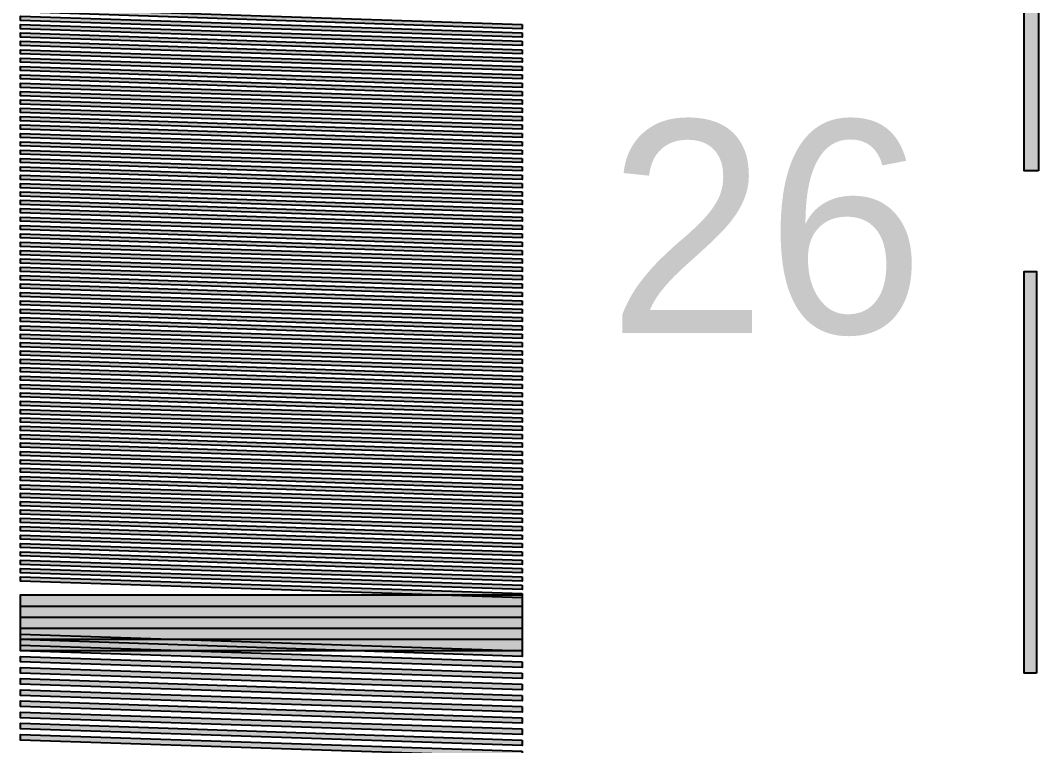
# Model space of a CAD drawing. Header units: millimetres. Extents: x -9 to 297, y 0 to 210.
# Drawn here: x 193.94 to 211.7, y 78.36 to 91 of the extents above; entities that cross this region are included whole.
import ezdxf

# ---------------------------------------------------------------- set-up
doc = ezdxf.new("R2010")
doc.units = ezdxf.units.MM
for name, color, linetype in [('CENTER', 7, 'Continuous'), ('LABELS', 7, 'Continuous'), ('PERIPHERY', 7, 'Continuous')]:
    doc.layers.add(name, color=color, linetype=linetype)

msp = doc.modelspace()

# ---------------------------------------------------------------- hatches: boundary and pattern name
at = {"layer": 'CENTER', "true_color": 0x000000}
h = msp.add_hatch(color=7, dxfattribs=at)
h.dxf.hatch_style = 1
h.paths.add_polyline_path([(211.696, 88.375), (211.442, 88.375), (211.442, 95.375), (211.696, 95.375), (211.696, 88.375)])
h = msp.add_hatch(color=7, dxfattribs=at)
h.dxf.hatch_style = 1
h.paths.add_polyline_path([(211.661, 79.625), (211.442, 79.625), (211.442, 86.625), (211.661, 86.625), (211.661, 79.625)])
at = {"layer": 'PERIPHERY', "true_color": 0x000000}
h = msp.add_hatch(color=7, dxfattribs=at)
h.dxf.hatch_style = 1
h.paths.add_polyline_path([(202.692, 90.927), (202.692, 90.854), (193.942, 91.146), (193.942, 91.219), (202.692, 90.927)])
h = msp.add_hatch(color=7, dxfattribs=at)
h.dxf.hatch_style = 1
h.paths.add_polyline_path([(202.692, 90.781), (202.692, 90.708), (193.942, 91), (193.942, 91.073), (202.692, 90.781)])
h = msp.add_hatch(color=7, dxfattribs=at)
h.dxf.hatch_style = 1
h.paths.add_polyline_path([(202.692, 90.635), (202.692, 90.562), (193.942, 90.854), (193.942, 90.927), (202.692, 90.635)])
h = msp.add_hatch(color=7, dxfattribs=at)
h.dxf.hatch_style = 1
h.paths.add_polyline_path([(202.692, 90.489), (202.692, 90.416), (193.942, 90.708), (193.942, 90.781), (202.692, 90.489)])
h = msp.add_hatch(color=7, dxfattribs=at)
h.dxf.hatch_style = 1
h.paths.add_polyline_path([(202.692, 90.344), (202.692, 90.271), (193.942, 90.562), (193.942, 90.635), (202.692, 90.344)])
h = msp.add_hatch(color=7, dxfattribs=at)
h.dxf.hatch_style = 1
h.paths.add_polyline_path([(202.692, 90.198), (202.692, 90.125), (193.942, 90.417), (193.942, 90.489), (202.692, 90.198)])
h = msp.add_hatch(color=7, dxfattribs=at)
h.dxf.hatch_style = 1
h.paths.add_polyline_path([(202.692, 90.052), (202.692, 89.979), (193.942, 90.271), (193.942, 90.344), (202.692, 90.052)])
h = msp.add_hatch(color=7, dxfattribs=at)
h.dxf.hatch_style = 1
h.paths.add_polyline_path([(202.692, 89.906), (202.692, 89.833), (193.942, 90.125), (193.942, 90.198), (202.692, 89.906)])
h = msp.add_hatch(color=7, dxfattribs=at)
h.dxf.hatch_style = 1
h.paths.add_polyline_path([(202.692, 89.76), (202.692, 89.687), (193.942, 89.979), (193.942, 90.052), (202.692, 89.76)])
h = msp.add_hatch(color=7, dxfattribs=at)
h.dxf.hatch_style = 1
h.paths.add_polyline_path([(202.692, 89.614), (202.692, 89.541), (193.942, 89.833), (193.942, 89.906), (202.692, 89.614)])
h = msp.add_hatch(color=7, dxfattribs=at)
h.dxf.hatch_style = 1
h.paths.add_polyline_path([(202.692, 89.469), (202.692, 89.396), (193.942, 89.687), (193.942, 89.76), (202.692, 89.469)])
h = msp.add_hatch(color=7, dxfattribs=at)
h.dxf.hatch_style = 1
h.paths.add_polyline_path([(202.692, 89.323), (202.692, 89.25), (193.942, 89.541), (193.942, 89.614), (202.692, 89.323)])
h = msp.add_hatch(color=7, dxfattribs=at)
h.dxf.hatch_style = 1
h.paths.add_polyline_path([(202.692, 89.177), (202.692, 89.104), (193.942, 89.396), (193.942, 89.469), (202.692, 89.177)])
h = msp.add_hatch(color=7, dxfattribs=at)
h.dxf.hatch_style = 1
h.paths.add_polyline_path([(202.692, 89.031), (202.692, 88.958), (193.942, 89.25), (193.942, 89.323), (202.692, 89.031)])
h = msp.add_hatch(color=7, dxfattribs=at)
h.dxf.hatch_style = 1
h.paths.add_polyline_path([(202.692, 88.885), (202.692, 88.812), (193.942, 89.104), (193.942, 89.177), (202.692, 88.885)])
h = msp.add_hatch(color=7, dxfattribs=at)
h.dxf.hatch_style = 1
h.paths.add_polyline_path([(202.692, 88.739), (202.692, 88.667), (193.942, 88.958), (193.942, 89.031), (202.692, 88.739)])
h = msp.add_hatch(color=7, dxfattribs=at)
h.dxf.hatch_style = 1
h.paths.add_polyline_path([(202.692, 88.594), (202.692, 88.521), (193.942, 88.812), (193.942, 88.885), (202.692, 88.594)])
h = msp.add_hatch(color=7, dxfattribs=at)
h.dxf.hatch_style = 1
h.paths.add_polyline_path([(202.692, 88.448), (202.692, 88.375), (193.942, 88.667), (193.942, 88.74), (202.692, 88.448)])
h = msp.add_hatch(color=7, dxfattribs=at)
h.dxf.hatch_style = 1
h.paths.add_polyline_path([(202.692, 88.302), (202.692, 88.229), (193.942, 88.521), (193.942, 88.593), (202.692, 88.302)])
h = msp.add_hatch(color=7, dxfattribs=at)
h.dxf.hatch_style = 1
h.paths.add_polyline_path([(202.692, 88.156), (202.692, 88.083), (193.942, 88.375), (193.942, 88.448), (202.692, 88.156)])
h = msp.add_hatch(color=7, dxfattribs=at)
h.dxf.hatch_style = 1
h.paths.add_polyline_path([(202.692, 88.01), (202.692, 87.937), (193.942, 88.229), (193.942, 88.302), (202.692, 88.01)])
h = msp.add_hatch(color=7, dxfattribs=at)
h.dxf.hatch_style = 1
h.paths.add_polyline_path([(202.692, 87.864), (202.692, 87.791), (193.942, 88.083), (193.942, 88.156), (202.692, 87.864)])
h = msp.add_hatch(color=7, dxfattribs=at)
h.dxf.hatch_style = 1
h.paths.add_polyline_path([(202.692, 87.718), (202.692, 87.646), (193.942, 87.937), (193.942, 88.01), (202.692, 87.718)])
h = msp.add_hatch(color=7, dxfattribs=at)
h.dxf.hatch_style = 1
h.paths.add_polyline_path([(202.692, 87.573), (202.692, 87.5), (193.942, 87.792), (193.942, 87.864), (202.692, 87.573)])
h = msp.add_hatch(color=7, dxfattribs=at)
h.dxf.hatch_style = 1
h.paths.add_polyline_path([(202.692, 87.427), (202.692, 87.354), (193.942, 87.646), (193.942, 87.719), (202.692, 87.427)])
h = msp.add_hatch(color=7, dxfattribs=at)
h.dxf.hatch_style = 1
h.paths.add_polyline_path([(202.692, 87.281), (202.692, 87.208), (193.942, 87.5), (193.942, 87.573), (202.692, 87.281)])
h = msp.add_hatch(color=7, dxfattribs=at)
h.dxf.hatch_style = 1
h.paths.add_polyline_path([(202.692, 87.135), (202.692, 87.062), (193.942, 87.354), (193.942, 87.427), (202.692, 87.135)])
h = msp.add_hatch(color=7, dxfattribs=at)
h.dxf.hatch_style = 1
h.paths.add_polyline_path([(202.692, 86.989), (202.692, 86.916), (193.942, 87.208), (193.942, 87.281), (202.692, 86.989)])
h = msp.add_hatch(color=7, dxfattribs=at)
h.dxf.hatch_style = 1
h.paths.add_polyline_path([(202.692, 86.843), (202.692, 86.771), (193.942, 87.062), (193.942, 87.135), (202.692, 86.843)])
h = msp.add_hatch(color=7, dxfattribs=at)
h.dxf.hatch_style = 1
h.paths.add_polyline_path([(202.692, 86.698), (202.692, 86.625), (193.942, 86.916), (193.942, 86.989), (202.692, 86.698)])
h = msp.add_hatch(color=7, dxfattribs=at)
h.dxf.hatch_style = 1
h.paths.add_polyline_path([(202.692, 86.552), (202.692, 86.479), (193.942, 86.771), (193.942, 86.843), (202.692, 86.552)])
h = msp.add_hatch(color=7, dxfattribs=at)
h.dxf.hatch_style = 1
h.paths.add_polyline_path([(202.692, 86.406), (202.692, 86.333), (193.942, 86.625), (193.942, 86.698), (202.692, 86.406)])
h = msp.add_hatch(color=7, dxfattribs=at)
h.dxf.hatch_style = 1
h.paths.add_polyline_path([(202.692, 86.26), (202.692, 86.187), (193.942, 86.479), (193.942, 86.552), (202.692, 86.26)])
h = msp.add_hatch(color=7, dxfattribs=at)
h.dxf.hatch_style = 1
h.paths.add_polyline_path([(202.692, 86.114), (202.692, 86.041), (193.942, 86.333), (193.942, 86.406), (202.692, 86.114)])
h = msp.add_hatch(color=7, dxfattribs=at)
h.dxf.hatch_style = 1
h.paths.add_polyline_path([(202.692, 85.968), (202.692, 85.896), (193.942, 86.187), (193.942, 86.26), (202.692, 85.968)])
h = msp.add_hatch(color=7, dxfattribs=at)
h.dxf.hatch_style = 1
h.paths.add_polyline_path([(202.692, 85.823), (202.692, 85.75), (193.942, 86.041), (193.942, 86.114), (202.692, 85.823)])
h = msp.add_hatch(color=7, dxfattribs=at)
h.dxf.hatch_style = 1
h.paths.add_polyline_path([(202.692, 85.677), (202.692, 85.604), (193.942, 85.896), (193.942, 85.968), (202.692, 85.677)])
h = msp.add_hatch(color=7, dxfattribs=at)
h.dxf.hatch_style = 1
h.paths.add_polyline_path([(202.692, 85.531), (202.692, 85.458), (193.942, 85.75), (193.942, 85.823), (202.692, 85.531)])
h = msp.add_hatch(color=7, dxfattribs=at)
h.dxf.hatch_style = 1
h.paths.add_polyline_path([(202.692, 85.385), (202.692, 85.312), (193.942, 85.604), (193.942, 85.677), (202.692, 85.385)])
h = msp.add_hatch(color=7, dxfattribs=at)
h.dxf.hatch_style = 1
h.paths.add_polyline_path([(202.692, 85.239), (202.692, 85.166), (193.942, 85.458), (193.942, 85.531), (202.692, 85.239)])
h = msp.add_hatch(color=7, dxfattribs=at)
h.dxf.hatch_style = 1
h.paths.add_polyline_path([(202.692, 85.093), (202.692, 85.021), (193.942, 85.312), (193.942, 85.385), (202.692, 85.093)])
h = msp.add_hatch(color=7, dxfattribs=at)
h.dxf.hatch_style = 1
h.paths.add_polyline_path([(202.692, 84.948), (202.692, 84.875), (193.942, 85.166), (193.942, 85.239), (202.692, 84.948)])
h = msp.add_hatch(color=7, dxfattribs=at)
h.dxf.hatch_style = 1
h.paths.add_polyline_path([(202.692, 84.802), (202.692, 84.729), (193.942, 85.021), (193.942, 85.094), (202.692, 84.802)])
h = msp.add_hatch(color=7, dxfattribs=at)
h.dxf.hatch_style = 1
h.paths.add_polyline_path([(202.692, 84.656), (202.692, 84.583), (193.942, 84.875), (193.942, 84.948), (202.692, 84.656)])
h = msp.add_hatch(color=7, dxfattribs=at)
h.dxf.hatch_style = 1
h.paths.add_polyline_path([(202.692, 84.51), (202.692, 84.437), (193.942, 84.729), (193.942, 84.802), (202.692, 84.51)])
h = msp.add_hatch(color=7, dxfattribs=at)
h.dxf.hatch_style = 1
h.paths.add_polyline_path([(202.692, 84.364), (202.692, 84.291), (193.942, 84.583), (193.942, 84.656), (202.692, 84.364)])
h = msp.add_hatch(color=7, dxfattribs=at)
h.dxf.hatch_style = 1
h.paths.add_polyline_path([(202.692, 84.218), (202.692, 84.146), (193.942, 84.437), (193.942, 84.51), (202.692, 84.218)])
h = msp.add_hatch(color=7, dxfattribs=at)
h.dxf.hatch_style = 1
h.paths.add_polyline_path([(202.692, 84.073), (202.692, 84), (193.942, 84.291), (193.942, 84.364), (202.692, 84.073)])
h = msp.add_hatch(color=7, dxfattribs=at)
h.dxf.hatch_style = 1
h.paths.add_polyline_path([(202.692, 83.927), (202.692, 83.854), (193.942, 84.146), (193.942, 84.218), (202.692, 83.927)])
h = msp.add_hatch(color=7, dxfattribs=at)
h.dxf.hatch_style = 1
h.paths.add_polyline_path([(202.692, 83.781), (202.692, 83.708), (193.942, 84), (193.942, 84.073), (202.692, 83.781)])
h = msp.add_hatch(color=7, dxfattribs=at)
h.dxf.hatch_style = 1
h.paths.add_polyline_path([(202.692, 83.635), (202.692, 83.562), (193.942, 83.854), (193.942, 83.927), (202.692, 83.635)])
h = msp.add_hatch(color=7, dxfattribs=at)
h.dxf.hatch_style = 1
h.paths.add_polyline_path([(202.692, 83.489), (202.692, 83.416), (193.942, 83.708), (193.942, 83.781), (202.692, 83.489)])
h = msp.add_hatch(color=7, dxfattribs=at)
h.dxf.hatch_style = 1
h.paths.add_polyline_path([(202.692, 83.343), (202.692, 83.271), (193.942, 83.562), (193.942, 83.635), (202.692, 83.343)])
h = msp.add_hatch(color=7, dxfattribs=at)
h.dxf.hatch_style = 1
h.paths.add_polyline_path([(202.692, 83.198), (202.692, 83.125), (193.942, 83.416), (193.942, 83.489), (202.692, 83.198)])
h = msp.add_hatch(color=7, dxfattribs=at)
h.dxf.hatch_style = 1
h.paths.add_polyline_path([(202.692, 83.052), (202.692, 82.979), (193.942, 83.271), (193.942, 83.343), (202.692, 83.052)])
h = msp.add_hatch(color=7, dxfattribs=at)
h.dxf.hatch_style = 1
h.paths.add_polyline_path([(202.692, 82.906), (202.692, 82.833), (193.942, 83.125), (193.942, 83.198), (202.692, 82.906)])
h = msp.add_hatch(color=7, dxfattribs=at)
h.dxf.hatch_style = 1
h.paths.add_polyline_path([(202.692, 82.76), (202.692, 82.687), (193.942, 82.979), (193.942, 83.052), (202.692, 82.76)])
h = msp.add_hatch(color=7, dxfattribs=at)
h.dxf.hatch_style = 1
h.paths.add_polyline_path([(202.692, 82.614), (202.692, 82.541), (193.942, 82.833), (193.942, 82.906), (202.692, 82.614)])
h = msp.add_hatch(color=7, dxfattribs=at)
h.dxf.hatch_style = 1
h.paths.add_polyline_path([(202.692, 82.468), (202.692, 82.396), (193.942, 82.687), (193.942, 82.76), (202.692, 82.468)])
h = msp.add_hatch(color=7, dxfattribs=at)
h.dxf.hatch_style = 1
h.paths.add_polyline_path([(202.692, 82.323), (202.692, 82.25), (193.942, 82.541), (193.942, 82.614), (202.692, 82.323)])
h = msp.add_hatch(color=7, dxfattribs=at)
h.dxf.hatch_style = 1
h.paths.add_polyline_path([(202.692, 82.177), (202.692, 82.104), (193.942, 82.396), (193.942, 82.468), (202.692, 82.177)])
h = msp.add_hatch(color=7, dxfattribs=at)
h.dxf.hatch_style = 1
h.paths.add_polyline_path([(202.692, 82.031), (202.692, 81.958), (193.942, 82.25), (193.942, 82.323), (202.692, 82.031)])
h = msp.add_hatch(color=7, dxfattribs=at)
h.dxf.hatch_style = 1
h.paths.add_polyline_path([(202.692, 81.885), (202.692, 81.812), (193.942, 82.104), (193.942, 82.177), (202.692, 81.885)])
h = msp.add_hatch(color=7, dxfattribs=at)
h.dxf.hatch_style = 1
h.paths.add_polyline_path([(202.692, 81.739), (202.692, 81.666), (193.942, 81.958), (193.942, 82.031), (202.692, 81.739)])
h = msp.add_hatch(color=7, dxfattribs=at)
h.dxf.hatch_style = 1
h.paths.add_polyline_path([(202.692, 81.593), (202.692, 81.52), (193.942, 81.812), (193.942, 81.885), (202.692, 81.593)])
h = msp.add_hatch(color=7, dxfattribs=at)
h.dxf.hatch_style = 1
h.paths.add_polyline_path([(202.692, 81.448), (202.692, 81.375), (193.942, 81.666), (193.942, 81.739), (202.692, 81.448)])
h = msp.add_hatch(color=7, dxfattribs=at)
h.dxf.hatch_style = 1
h.paths.add_polyline_path([(202.692, 81.302), (202.692, 81.229), (193.942, 81.52), (193.942, 81.593), (202.692, 81.302)])
h = msp.add_hatch(color=7, dxfattribs=at)
h.dxf.hatch_style = 1
h.paths.add_polyline_path([(202.692, 81.156), (202.692, 81.083), (193.942, 81.375), (193.942, 81.448), (202.692, 81.156)])
h = msp.add_hatch(color=7, dxfattribs=at)
h.dxf.hatch_style = 1
h.paths.add_polyline_path([(202.692, 81.01), (202.692, 80.937), (193.942, 81.229), (193.942, 81.302), (202.692, 81.01)])
h = msp.add_hatch(color=7, dxfattribs=at)
h.dxf.hatch_style = 1
h.paths.add_polyline_path([(202.692, 80.986), (202.692, 80.402), (193.942, 80.402), (193.942, 80.986), (202.692, 80.986)])
h = msp.add_hatch(color=7, dxfattribs=at)
h.dxf.hatch_style = 1
h.paths.add_polyline_path([(202.692, 80.791), (202.692, 80.208), (193.942, 80.208), (193.942, 80.791), (202.692, 80.791)])
h = msp.add_hatch(color=7, dxfattribs=at)
h.dxf.hatch_style = 1
h.paths.add_polyline_path([(202.692, 80.597), (202.692, 80.014), (193.942, 80.014), (193.942, 80.597), (202.692, 80.597)])
h = msp.add_hatch(color=7, dxfattribs=at)
h.dxf.hatch_style = 1
h.paths.add_polyline_path([(202.692, 80.014), (202.692, 79.916), (193.942, 80.208), (193.942, 80.305), (202.692, 80.014)])
h = msp.add_hatch(color=7, dxfattribs=at)
h.dxf.hatch_style = 1
h.paths.add_polyline_path([(202.692, 79.819), (202.692, 79.722), (193.942, 80.014), (193.942, 80.111), (202.692, 79.819)])
h = msp.add_hatch(color=7, dxfattribs=at)
h.dxf.hatch_style = 1
h.paths.add_polyline_path([(202.692, 79.625), (202.692, 79.528), (193.942, 79.819), (193.942, 79.916), (202.692, 79.625)])
h = msp.add_hatch(color=7, dxfattribs=at)
h.dxf.hatch_style = 1
h.paths.add_polyline_path([(202.692, 79.431), (202.692, 79.333), (193.942, 79.625), (193.942, 79.722), (202.692, 79.431)])
h = msp.add_hatch(color=7, dxfattribs=at)
h.dxf.hatch_style = 1
h.paths.add_polyline_path([(202.692, 79.236), (202.692, 79.139), (193.942, 79.431), (193.942, 79.528), (202.692, 79.236)])
h = msp.add_hatch(color=7, dxfattribs=at)
h.dxf.hatch_style = 1
h.paths.add_polyline_path([(202.692, 79.042), (202.692, 78.945), (193.942, 79.236), (193.942, 79.333), (202.692, 79.042)])
h = msp.add_hatch(color=7, dxfattribs=at)
h.dxf.hatch_style = 1
h.paths.add_polyline_path([(202.692, 78.847), (202.692, 78.75), (193.942, 79.042), (193.942, 79.139), (202.692, 78.847)])
h = msp.add_hatch(color=7, dxfattribs=at)
h.dxf.hatch_style = 1
h.paths.add_polyline_path([(202.692, 78.653), (202.692, 78.556), (193.942, 78.847), (193.942, 78.944), (202.692, 78.653)])
h = msp.add_hatch(color=7, dxfattribs=at)
h.dxf.hatch_style = 1
h.paths.add_polyline_path([(202.692, 78.458), (202.692, 78.361), (193.942, 78.653), (193.942, 78.75), (202.692, 78.458)])
h = msp.add_hatch(color=7, dxfattribs=at)
h.dxf.hatch_style = 1
h.paths.add_polyline_path([(202.692, 78.264), (202.692, 78.166), (193.942, 78.458), (193.942, 78.555), (202.692, 78.264)])

# ---------------------------------------------------------------- linework, layer by layer
at = {"layer": 'CENTER', "color": 250}
for points in [[(211.696, 88.375), (211.442, 88.375), (211.442, 95.375), (211.696, 95.375), (211.696, 88.375)], [(211.661, 79.625), (211.442, 79.625), (211.442, 86.625), (211.661, 86.625), (211.661, 79.625)]]:
    msp.add_lwpolyline(points, close=True, dxfattribs=at)
at = {"layer": 'CENTER', "color": 250, "true_color": 0x000000}
for points in [[(211.696, 88.375), (211.696, 95.375), (211.442, 95.375)], [(211.442, 95.375), (211.442, 88.375), (211.696, 88.375)], [(211.661, 79.625), (211.661, 86.625), (211.442, 86.625)], [(211.442, 86.625), (211.442, 79.625), (211.661, 79.625)]]:
    msp.add_solid(points, dxfattribs=at)
at = {"layer": 'PERIPHERY', "color": 250}
for points in [[(202.692, 90.927), (202.692, 90.854), (193.942, 91.146), (193.942, 91.219), (202.692, 90.927)], [(202.692, 90.781), (202.692, 90.708), (193.942, 91), (193.942, 91.073), (202.692, 90.781)], [(202.692, 90.635), (202.692, 90.562), (193.942, 90.854), (193.942, 90.927), (202.692, 90.635)], [(202.692, 90.489), (202.692, 90.416), (193.942, 90.708), (193.942, 90.781), (202.692, 90.489)], [(202.692, 90.344), (202.692, 90.271), (193.942, 90.562), (193.942, 90.635), (202.692, 90.344)], [(202.692, 90.198), (202.692, 90.125), (193.942, 90.417), (193.942, 90.489), (202.692, 90.198)], [(202.692, 90.052), (202.692, 89.979), (193.942, 90.271), (193.942, 90.344), (202.692, 90.052)], [(202.692, 89.906), (202.692, 89.833), (193.942, 90.125), (193.942, 90.198), (202.692, 89.906)], [(202.692, 89.76), (202.692, 89.687), (193.942, 89.979), (193.942, 90.052), (202.692, 89.76)], [(202.692, 89.614), (202.692, 89.541), (193.942, 89.833), (193.942, 89.906), (202.692, 89.614)], [(202.692, 89.469), (202.692, 89.396), (193.942, 89.687), (193.942, 89.76), (202.692, 89.469)], [(202.692, 89.323), (202.692, 89.25), (193.942, 89.541), (193.942, 89.614), (202.692, 89.323)], [(202.692, 89.177), (202.692, 89.104), (193.942, 89.396), (193.942, 89.469), (202.692, 89.177)], [(202.692, 89.031), (202.692, 88.958), (193.942, 89.25), (193.942, 89.323), (202.692, 89.031)], [(202.692, 88.885), (202.692, 88.812), (193.942, 89.104), (193.942, 89.177), (202.692, 88.885)], [(202.692, 88.739), (202.692, 88.667), (193.942, 88.958), (193.942, 89.031), (202.692, 88.739)], [(202.692, 88.594), (202.692, 88.521), (193.942, 88.812), (193.942, 88.885), (202.692, 88.594)], [(202.692, 88.448), (202.692, 88.375), (193.942, 88.667), (193.942, 88.74), (202.692, 88.448)], [(202.692, 88.302), (202.692, 88.229), (193.942, 88.521), (193.942, 88.593), (202.692, 88.302)], [(202.692, 88.156), (202.692, 88.083), (193.942, 88.375), (193.942, 88.448), (202.692, 88.156)], [(202.692, 88.01), (202.692, 87.937), (193.942, 88.229), (193.942, 88.302), (202.692, 88.01)], [(202.692, 87.864), (202.692, 87.791), (193.942, 88.083), (193.942, 88.156), (202.692, 87.864)], [(202.692, 87.718), (202.692, 87.646), (193.942, 87.937), (193.942, 88.01), (202.692, 87.718)], [(202.692, 87.573), (202.692, 87.5), (193.942, 87.792), (193.942, 87.864), (202.692, 87.573)], [(202.692, 87.427), (202.692, 87.354), (193.942, 87.646), (193.942, 87.719), (202.692, 87.427)], [(202.692, 87.281), (202.692, 87.208), (193.942, 87.5), (193.942, 87.573), (202.692, 87.281)], [(202.692, 87.135), (202.692, 87.062), (193.942, 87.354), (193.942, 87.427), (202.692, 87.135)], [(202.692, 86.989), (202.692, 86.916), (193.942, 87.208), (193.942, 87.281), (202.692, 86.989)], [(202.692, 86.843), (202.692, 86.771), (193.942, 87.062), (193.942, 87.135), (202.692, 86.843)], [(202.692, 86.698), (202.692, 86.625), (193.942, 86.916), (193.942, 86.989), (202.692, 86.698)], [(202.692, 86.552), (202.692, 86.479), (193.942, 86.771), (193.942, 86.843), (202.692, 86.552)], [(202.692, 86.406), (202.692, 86.333), (193.942, 86.625), (193.942, 86.698), (202.692, 86.406)], [(202.692, 86.26), (202.692, 86.187), (193.942, 86.479), (193.942, 86.552), (202.692, 86.26)], [(202.692, 86.114), (202.692, 86.041), (193.942, 86.333), (193.942, 86.406), (202.692, 86.114)], [(202.692, 85.968), (202.692, 85.896), (193.942, 86.187), (193.942, 86.26), (202.692, 85.968)], [(202.692, 85.823), (202.692, 85.75), (193.942, 86.041), (193.942, 86.114), (202.692, 85.823)], [(202.692, 85.677), (202.692, 85.604), (193.942, 85.896), (193.942, 85.968), (202.692, 85.677)], [(202.692, 85.531), (202.692, 85.458), (193.942, 85.75), (193.942, 85.823), (202.692, 85.531)], [(202.692, 85.385), (202.692, 85.312), (193.942, 85.604), (193.942, 85.677), (202.692, 85.385)], [(202.692, 85.239), (202.692, 85.166), (193.942, 85.458), (193.942, 85.531), (202.692, 85.239)], [(202.692, 85.093), (202.692, 85.021), (193.942, 85.312), (193.942, 85.385), (202.692, 85.093)], [(202.692, 84.948), (202.692, 84.875), (193.942, 85.166), (193.942, 85.239), (202.692, 84.948)], [(202.692, 84.802), (202.692, 84.729), (193.942, 85.021), (193.942, 85.094), (202.692, 84.802)], [(202.692, 84.656), (202.692, 84.583), (193.942, 84.875), (193.942, 84.948), (202.692, 84.656)], [(202.692, 84.51), (202.692, 84.437), (193.942, 84.729), (193.942, 84.802), (202.692, 84.51)], [(202.692, 84.364), (202.692, 84.291), (193.942, 84.583), (193.942, 84.656), (202.692, 84.364)], [(202.692, 84.218), (202.692, 84.146), (193.942, 84.437), (193.942, 84.51), (202.692, 84.218)], [(202.692, 84.073), (202.692, 84), (193.942, 84.291), (193.942, 84.364), (202.692, 84.073)], [(202.692, 83.927), (202.692, 83.854), (193.942, 84.146), (193.942, 84.218), (202.692, 83.927)], [(202.692, 83.781), (202.692, 83.708), (193.942, 84), (193.942, 84.073), (202.692, 83.781)], [(202.692, 83.635), (202.692, 83.562), (193.942, 83.854), (193.942, 83.927), (202.692, 83.635)], [(202.692, 83.489), (202.692, 83.416), (193.942, 83.708), (193.942, 83.781), (202.692, 83.489)], [(202.692, 83.343), (202.692, 83.271), (193.942, 83.562), (193.942, 83.635), (202.692, 83.343)], [(202.692, 83.198), (202.692, 83.125), (193.942, 83.416), (193.942, 83.489), (202.692, 83.198)], [(202.692, 83.052), (202.692, 82.979), (193.942, 83.271), (193.942, 83.343), (202.692, 83.052)], [(202.692, 82.906), (202.692, 82.833), (193.942, 83.125), (193.942, 83.198), (202.692, 82.906)], [(202.692, 82.76), (202.692, 82.687), (193.942, 82.979), (193.942, 83.052), (202.692, 82.76)], [(202.692, 82.614), (202.692, 82.541), (193.942, 82.833), (193.942, 82.906), (202.692, 82.614)], [(202.692, 82.468), (202.692, 82.396), (193.942, 82.687), (193.942, 82.76), (202.692, 82.468)], [(202.692, 82.323), (202.692, 82.25), (193.942, 82.541), (193.942, 82.614), (202.692, 82.323)], [(202.692, 82.177), (202.692, 82.104), (193.942, 82.396), (193.942, 82.468), (202.692, 82.177)], [(202.692, 82.031), (202.692, 81.958), (193.942, 82.25), (193.942, 82.323), (202.692, 82.031)], [(202.692, 81.885), (202.692, 81.812), (193.942, 82.104), (193.942, 82.177), (202.692, 81.885)], [(202.692, 81.739), (202.692, 81.666), (193.942, 81.958), (193.942, 82.031), (202.692, 81.739)], [(202.692, 81.593), (202.692, 81.52), (193.942, 81.812), (193.942, 81.885), (202.692, 81.593)], [(202.692, 81.448), (202.692, 81.375), (193.942, 81.666), (193.942, 81.739), (202.692, 81.448)], [(202.692, 81.302), (202.692, 81.229), (193.942, 81.52), (193.942, 81.593), (202.692, 81.302)], [(202.692, 81.156), (202.692, 81.083), (193.942, 81.375), (193.942, 81.448), (202.692, 81.156)], [(202.692, 81.01), (202.692, 80.937), (193.942, 81.229), (193.942, 81.302), (202.692, 81.01)], [(202.692, 80.986), (202.692, 80.402), (193.942, 80.402), (193.942, 80.986), (202.692, 80.986)], [(202.692, 80.791), (202.692, 80.208), (193.942, 80.208), (193.942, 80.791), (202.692, 80.791)], [(202.692, 80.597), (202.692, 80.014), (193.942, 80.014), (193.942, 80.597), (202.692, 80.597)], [(202.692, 80.014), (202.692, 79.916), (193.942, 80.208), (193.942, 80.305), (202.692, 80.014)], [(202.692, 79.819), (202.692, 79.722), (193.942, 80.014), (193.942, 80.111), (202.692, 79.819)], [(202.692, 79.625), (202.692, 79.528), (193.942, 79.819), (193.942, 79.916), (202.692, 79.625)], [(202.692, 79.431), (202.692, 79.333), (193.942, 79.625), (193.942, 79.722), (202.692, 79.431)], [(202.692, 79.236), (202.692, 79.139), (193.942, 79.431), (193.942, 79.528), (202.692, 79.236)], [(202.692, 79.042), (202.692, 78.945), (193.942, 79.236), (193.942, 79.333), (202.692, 79.042)], [(202.692, 78.847), (202.692, 78.75), (193.942, 79.042), (193.942, 79.139), (202.692, 78.847)], [(202.692, 78.653), (202.692, 78.556), (193.942, 78.847), (193.942, 78.944), (202.692, 78.653)], [(202.692, 78.458), (202.692, 78.361), (193.942, 78.653), (193.942, 78.75), (202.692, 78.458)], [(202.692, 78.264), (202.692, 78.166), (193.942, 78.458), (193.942, 78.555), (202.692, 78.264)]]:
    msp.add_lwpolyline(points, close=True, dxfattribs=at)
at = {"layer": 'PERIPHERY', "color": 250, "true_color": 0x000000}
for points in [[(202.692, 90.927), (193.942, 91.219), (193.942, 91.146)], [(193.942, 91.146), (202.692, 90.854), (202.692, 90.927)], [(202.692, 90.781), (193.942, 91.073), (193.942, 91)], [(193.942, 91), (202.692, 90.708), (202.692, 90.781)], [(202.692, 90.635), (193.942, 90.927), (193.942, 90.854)], [(193.942, 90.854), (202.692, 90.562), (202.692, 90.635)], [(202.692, 90.489), (193.942, 90.781), (193.942, 90.708)], [(193.942, 90.708), (202.692, 90.416), (202.692, 90.489)], [(202.692, 90.344), (193.942, 90.635), (193.942, 90.562)], [(193.942, 90.562), (202.692, 90.271), (202.692, 90.344)], [(202.692, 90.198), (193.942, 90.489), (193.942, 90.417)], [(193.942, 90.417), (202.692, 90.125), (202.692, 90.198)], [(202.692, 90.052), (193.942, 90.344), (193.942, 90.271)], [(193.942, 90.271), (202.692, 89.979), (202.692, 90.052)], [(202.692, 89.906), (193.942, 90.198), (193.942, 90.125)], [(193.942, 90.125), (202.692, 89.833), (202.692, 89.906)], [(202.692, 89.76), (193.942, 90.052), (193.942, 89.979)], [(193.942, 89.979), (202.692, 89.687), (202.692, 89.76)], [(202.692, 89.614), (193.942, 89.906), (193.942, 89.833)], [(193.942, 89.833), (202.692, 89.541), (202.692, 89.614)], [(202.692, 89.469), (193.942, 89.76), (193.942, 89.687)], [(193.942, 89.687), (202.692, 89.396), (202.692, 89.469)], [(202.692, 89.323), (193.942, 89.614), (193.942, 89.541)], [(193.942, 89.541), (202.692, 89.25), (202.692, 89.323)], [(202.692, 89.177), (193.942, 89.469), (193.942, 89.396)], [(193.942, 89.396), (202.692, 89.104), (202.692, 89.177)], [(202.692, 89.031), (193.942, 89.323), (193.942, 89.25)], [(193.942, 89.25), (202.692, 88.958), (202.692, 89.031)], [(202.692, 88.885), (193.942, 89.177), (193.942, 89.104)], [(193.942, 89.104), (202.692, 88.812), (202.692, 88.885)], [(202.692, 88.739), (193.942, 89.031), (193.942, 88.958)], [(193.942, 88.958), (202.692, 88.667), (202.692, 88.739)], [(202.692, 88.594), (193.942, 88.885), (193.942, 88.812)], [(193.942, 88.812), (202.692, 88.521), (202.692, 88.594)], [(202.692, 88.448), (193.942, 88.74), (193.942, 88.667)], [(193.942, 88.667), (202.692, 88.375), (202.692, 88.448)], [(202.692, 88.302), (193.942, 88.593), (193.942, 88.521)], [(193.942, 88.521), (202.692, 88.229), (202.692, 88.302)], [(202.692, 88.156), (193.942, 88.448), (193.942, 88.375)], [(193.942, 88.375), (202.692, 88.083), (202.692, 88.156)], [(202.692, 88.01), (193.942, 88.302), (193.942, 88.229)], [(193.942, 88.229), (202.692, 87.937), (202.692, 88.01)], [(202.692, 87.864), (193.942, 88.156), (193.942, 88.083)], [(193.942, 88.083), (202.692, 87.791), (202.692, 87.864)], [(202.692, 87.718), (193.942, 88.01), (193.942, 87.937)], [(193.942, 87.937), (202.692, 87.646), (202.692, 87.718)], [(202.692, 87.573), (193.942, 87.864), (193.942, 87.792)], [(193.942, 87.792), (202.692, 87.5), (202.692, 87.573)], [(202.692, 87.427), (193.942, 87.719), (193.942, 87.646)], [(193.942, 87.646), (202.692, 87.354), (202.692, 87.427)], [(202.692, 87.281), (193.942, 87.573), (193.942, 87.5)], [(193.942, 87.5), (202.692, 87.208), (202.692, 87.281)], [(202.692, 87.135), (193.942, 87.427), (193.942, 87.354)], [(193.942, 87.354), (202.692, 87.062), (202.692, 87.135)], [(202.692, 86.989), (193.942, 87.281), (193.942, 87.208)], [(193.942, 87.208), (202.692, 86.916), (202.692, 86.989)], [(202.692, 86.843), (193.942, 87.135), (193.942, 87.062)], [(193.942, 87.062), (202.692, 86.771), (202.692, 86.843)], [(202.692, 86.698), (193.942, 86.989), (193.942, 86.916)], [(193.942, 86.916), (202.692, 86.625), (202.692, 86.698)], [(202.692, 86.552), (193.942, 86.843), (193.942, 86.771)], [(193.942, 86.771), (202.692, 86.479), (202.692, 86.552)], [(202.692, 86.406), (193.942, 86.698), (193.942, 86.625)], [(193.942, 86.625), (202.692, 86.333), (202.692, 86.406)], [(202.692, 86.26), (193.942, 86.552), (193.942, 86.479)], [(193.942, 86.479), (202.692, 86.187), (202.692, 86.26)], [(202.692, 86.114), (193.942, 86.406), (193.942, 86.333)], [(193.942, 86.333), (202.692, 86.041), (202.692, 86.114)], [(202.692, 85.968), (193.942, 86.26), (193.942, 86.187)], [(193.942, 86.187), (202.692, 85.896), (202.692, 85.968)], [(202.692, 85.823), (193.942, 86.114), (193.942, 86.041)], [(193.942, 86.041), (202.692, 85.75), (202.692, 85.823)], [(202.692, 85.677), (193.942, 85.968), (193.942, 85.896)], [(193.942, 85.896), (202.692, 85.604), (202.692, 85.677)], [(202.692, 85.531), (193.942, 85.823), (193.942, 85.75)], [(193.942, 85.75), (202.692, 85.458), (202.692, 85.531)], [(202.692, 85.385), (193.942, 85.677), (193.942, 85.604)], [(193.942, 85.604), (202.692, 85.312), (202.692, 85.385)], [(202.692, 85.239), (193.942, 85.531), (193.942, 85.458)], [(193.942, 85.458), (202.692, 85.166), (202.692, 85.239)], [(202.692, 85.093), (193.942, 85.385), (193.942, 85.312)], [(193.942, 85.312), (202.692, 85.021), (202.692, 85.093)], [(202.692, 84.948), (193.942, 85.239), (193.942, 85.166)], [(193.942, 85.166), (202.692, 84.875), (202.692, 84.948)], [(202.692, 84.802), (193.942, 85.094), (193.942, 85.021)], [(193.942, 85.021), (202.692, 84.729), (202.692, 84.802)], [(202.692, 84.656), (193.942, 84.948), (193.942, 84.875)], [(193.942, 84.875), (202.692, 84.583), (202.692, 84.656)], [(202.692, 84.51), (193.942, 84.802), (193.942, 84.729)], [(193.942, 84.729), (202.692, 84.437), (202.692, 84.51)], [(202.692, 84.364), (193.942, 84.656), (193.942, 84.583)], [(193.942, 84.583), (202.692, 84.291), (202.692, 84.364)], [(202.692, 84.218), (193.942, 84.51), (193.942, 84.437)], [(193.942, 84.437), (202.692, 84.146), (202.692, 84.218)], [(202.692, 84.073), (193.942, 84.364), (193.942, 84.291)], [(193.942, 84.291), (202.692, 84), (202.692, 84.073)], [(202.692, 83.927), (193.942, 84.218), (193.942, 84.146)], [(193.942, 84.146), (202.692, 83.854), (202.692, 83.927)], [(202.692, 83.781), (193.942, 84.073), (193.942, 84)], [(193.942, 84), (202.692, 83.708), (202.692, 83.781)], [(202.692, 83.635), (193.942, 83.927), (193.942, 83.854)], [(193.942, 83.854), (202.692, 83.562), (202.692, 83.635)], [(202.692, 83.489), (193.942, 83.781), (193.942, 83.708)], [(193.942, 83.708), (202.692, 83.416), (202.692, 83.489)], [(202.692, 83.343), (193.942, 83.635), (193.942, 83.562)], [(193.942, 83.562), (202.692, 83.271), (202.692, 83.343)], [(202.692, 83.198), (193.942, 83.489), (193.942, 83.416)], [(193.942, 83.416), (202.692, 83.125), (202.692, 83.198)], [(202.692, 83.052), (193.942, 83.343), (193.942, 83.271)], [(193.942, 83.271), (202.692, 82.979), (202.692, 83.052)], [(202.692, 82.906), (193.942, 83.198), (193.942, 83.125)], [(193.942, 83.125), (202.692, 82.833), (202.692, 82.906)], [(202.692, 82.76), (193.942, 83.052), (193.942, 82.979)], [(193.942, 82.979), (202.692, 82.687), (202.692, 82.76)], [(202.692, 82.614), (193.942, 82.906), (193.942, 82.833)], [(193.942, 82.833), (202.692, 82.541), (202.692, 82.614)], [(202.692, 82.468), (193.942, 82.76), (193.942, 82.687)], [(193.942, 82.687), (202.692, 82.396), (202.692, 82.468)], [(202.692, 82.323), (193.942, 82.614), (193.942, 82.541)], [(193.942, 82.541), (202.692, 82.25), (202.692, 82.323)], [(202.692, 82.177), (193.942, 82.468), (193.942, 82.396)], [(193.942, 82.396), (202.692, 82.104), (202.692, 82.177)], [(202.692, 82.031), (193.942, 82.323), (193.942, 82.25)], [(193.942, 82.25), (202.692, 81.958), (202.692, 82.031)], [(202.692, 81.885), (193.942, 82.177), (193.942, 82.104)], [(193.942, 82.104), (202.692, 81.812), (202.692, 81.885)], [(202.692, 81.739), (193.942, 82.031), (193.942, 81.958)], [(193.942, 81.958), (202.692, 81.666), (202.692, 81.739)], [(202.692, 81.593), (193.942, 81.885), (193.942, 81.812)], [(193.942, 81.812), (202.692, 81.52), (202.692, 81.593)], [(202.692, 81.448), (193.942, 81.739), (193.942, 81.666)], [(193.942, 81.666), (202.692, 81.375), (202.692, 81.448)], [(202.692, 81.302), (193.942, 81.593), (193.942, 81.52)], [(193.942, 81.52), (202.692, 81.229), (202.692, 81.302)], [(202.692, 81.156), (193.942, 81.448), (193.942, 81.375)], [(193.942, 81.375), (202.692, 81.083), (202.692, 81.156)], [(202.692, 81.01), (193.942, 81.302), (193.942, 81.229)], [(193.942, 81.229), (202.692, 80.937), (202.692, 81.01)], [(202.692, 80.986), (193.942, 80.986), (193.942, 80.402)], [(193.942, 80.402), (202.692, 80.402), (202.692, 80.986)], [(202.692, 80.791), (193.942, 80.791), (193.942, 80.208)], [(193.942, 80.208), (202.692, 80.208), (202.692, 80.791)], [(202.692, 80.597), (193.942, 80.597), (193.942, 80.014)], [(193.942, 80.014), (202.692, 80.014), (202.692, 80.597)], [(202.692, 80.014), (193.942, 80.305), (193.942, 80.208)], [(193.942, 80.208), (202.692, 79.916), (202.692, 80.014)], [(202.692, 79.819), (193.942, 80.111), (193.942, 80.014)], [(193.942, 80.014), (202.692, 79.722), (202.692, 79.819)], [(202.692, 79.625), (193.942, 79.916), (193.942, 79.819)], [(193.942, 79.819), (202.692, 79.528), (202.692, 79.625)], [(202.692, 79.431), (193.942, 79.722), (193.942, 79.625)], [(193.942, 79.625), (202.692, 79.333), (202.692, 79.431)], [(202.692, 79.236), (193.942, 79.528), (193.942, 79.431)], [(193.942, 79.431), (202.692, 79.139), (202.692, 79.236)], [(202.692, 79.042), (193.942, 79.333), (193.942, 79.236)], [(193.942, 79.236), (202.692, 78.945), (202.692, 79.042)], [(202.692, 78.847), (193.942, 79.139), (193.942, 79.042)], [(193.942, 79.042), (202.692, 78.75), (202.692, 78.847)], [(202.692, 78.653), (193.942, 78.944), (193.942, 78.847)], [(193.942, 78.847), (202.692, 78.556), (202.692, 78.653)], [(202.692, 78.458), (193.942, 78.75), (193.942, 78.653)], [(193.942, 78.653), (202.692, 78.361), (202.692, 78.458)], [(202.692, 78.264), (193.942, 78.555), (193.942, 78.458)], [(193.942, 78.458), (202.692, 78.166), (202.692, 78.264)]]:
    msp.add_solid(points, dxfattribs=at)

# ---------------------------------------------------------------- texts
at = {"layer": 'LABELS', "color": 250}
msp.add_text('26', height=3.7042, dxfattribs=at).set_placement((204.191, 85.549))

doc.saveas('drawing.dxf')
